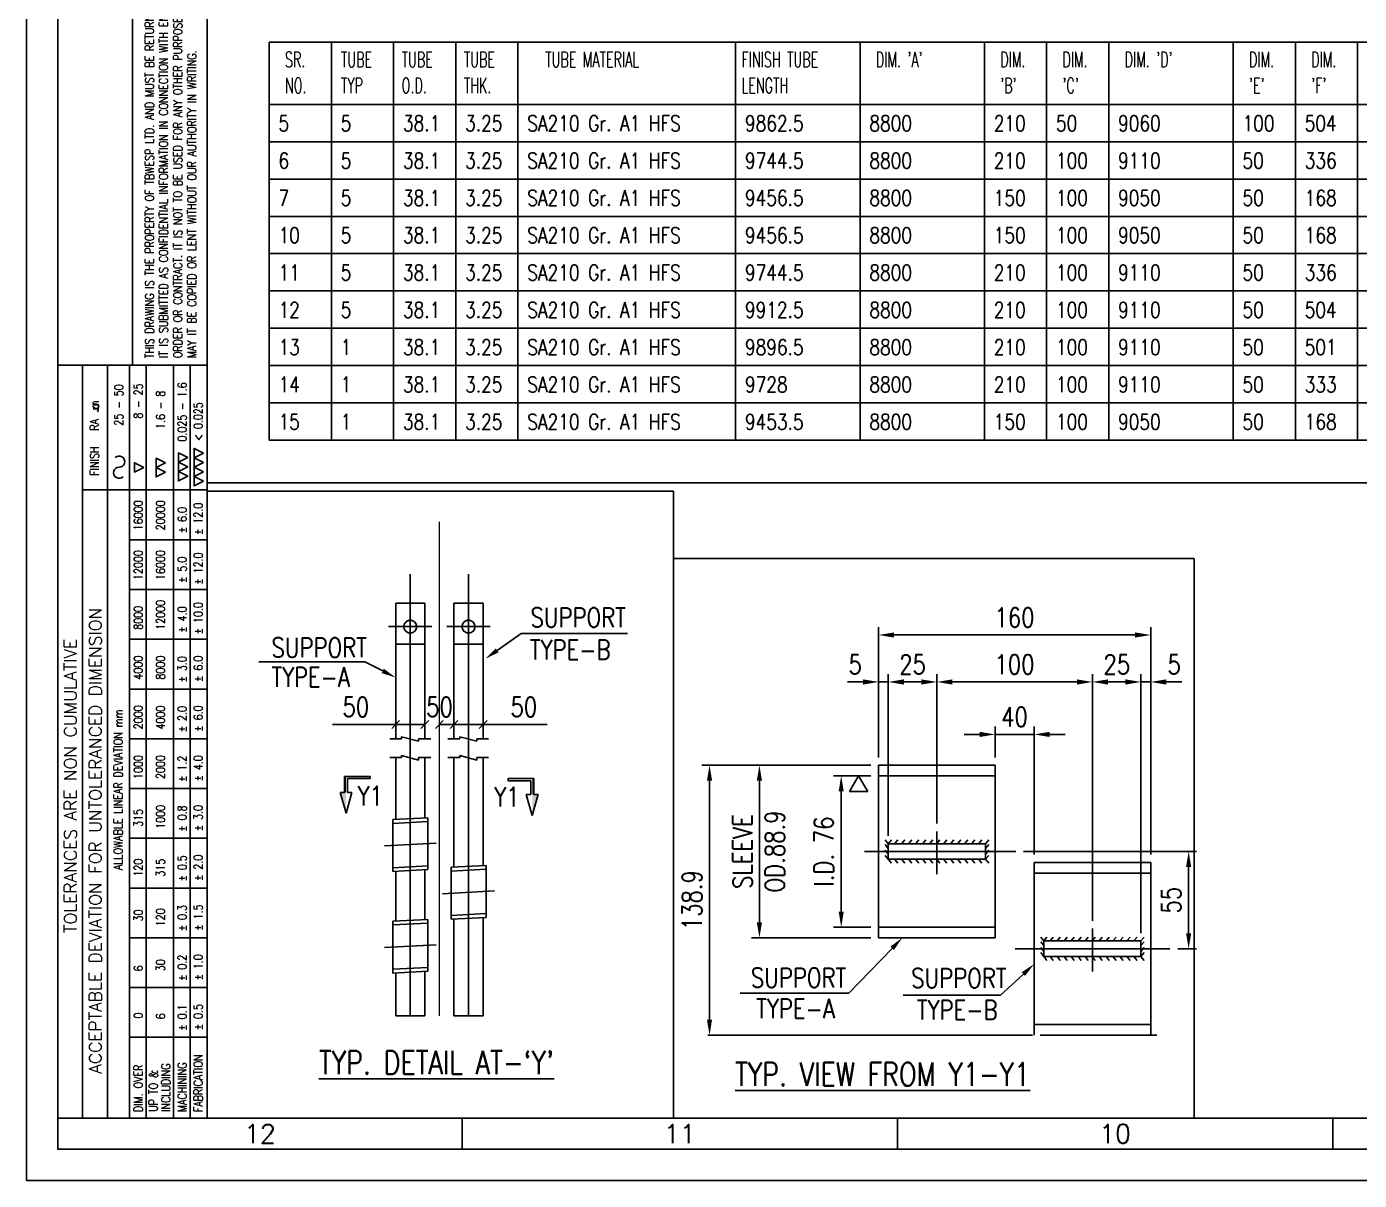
# Model space of a CAD drawing. Extents: x -4179 to 25200, y 0 to 17850.
# Drawn here: x 0 to 6429, y 0 to 5565 of the extents above; entities that cross this region are included whole.
import ezdxf
from ezdxf.enums import TextEntityAlignment as Align

# ---------------------------------------------------------------- set-up
doc = ezdxf.new("R2010")
doc.units = 0
doc.header["$LTSCALE"] = 450
doc.header["$MEASUREMENT"] = 0
for name, pattern in [('CENTER', [2, 1.25, -0.25, 0.25, -0.25]), ('DASHDOT', [1, 0.5, -0.25, 0, -0.25]), ('DASHED', [0.75, 0.5, -0.25]), ('HIDDEN', [0.375, 0.25, -0.125])]:
    doc.linetypes.add(name, pattern=pattern)
for name, color, linetype in [('1', 7, 'Continuous'), ('BORDER', 7, 'Continuous'), ('DIM', 1, 'Continuous')]:
    doc.layers.add(name, color=color, linetype=linetype)
doc.styles.add('COMP21', font='ROMANC', dxfattribs={"height": 2})
doc.styles.add('COMP3', font='romanc', dxfattribs={"width": 0.9, "height": 3})
doc.styles.add('SIMP15', font='ROMANS', dxfattribs={"width": 0.8, "height": 1.4})
doc.styles.add('SIMP2', font='romans.shx', dxfattribs={"height": 60})
doc.styles.add('SIMP21', font='romans.shx', dxfattribs={"width": 0.8, "height": 45})
doc.styles.add('SIMP25', font='romans.shx', dxfattribs={"width": 0.8, "height": 75})
doc.styles.add('SIMP25_1', font='romans.shx', dxfattribs={"width": 0.6})
doc.styles.add('SIMP3', font='ROMANS', dxfattribs={"height": 3})
doc.styles.add('SIMP4', font='romans.shx', dxfattribs={"height": 120})

# ---------------------------------------------------------------- blocks, each defined once
blk = doc.blocks.new('NNOTE1')
blk.add_lwpolyline([(82, 0), (82, 12), (0, 12)])
at = {"color": 7, "style": 'SIMP2', "width": 0.8}
blk.add_text('THIS DRAWING IS THE PROPERTY OF TBWESP LTD. AND MUST BE RETURNED ON REQUEST.', height=1.4, dxfattribs=at).set_placement((1.11, 8.54))
at = {"color": 1, "style": 'SIMP2', "width": 0.8}
for s, p in [('IT IS SUBMITTED AS CONFIDENTIAL INFORMATION IN CONNECTION WITH ENQUIRY , TENDER ,', (1.11, 6.28)), ('ORDER OR CONTRACT. IT IS NOT TO BE USED FOR ANY OTHER PURPOSE OR ORDER NOR', (1.11, 4.01)), ('MAY IT BE COPIED OR LENT WITHOUT OUR AUTHORITY IN WRITING.', (1.11, 1.74))]:
    blk.add_text(s, height=1.4, dxfattribs=at).set_placement(p)
blk = doc.blocks.new('TOLTBL')
at = {"color": 1}
for p, q in [((-121.09, 24), (0, 24)), ((-121.09, 24), (-121.09, 0)), ((0, 24), (0, 0)), ((-121.09, 20), (0, 20)), ((-20.09, 20), (-20.09, 0)), ((-121.09, 16), (0, 16)), ((-121.09, 12.46), (0, 12.46)), ((-108.09, 12.46), (-108.09, 0)), ((-100.09, 12.46), (-100.09, 0)), ((-92.09, 12.46), (-92.09, 0)), ((-84.09, 12.46), (-84.09, 0)), ((-76.09, 12.46), (-76.09, 0)), ((-68.09, 12.46), (-68.09, 0)), ((-60.09, 12.46), (-60.09, 0)), ((-52.09, 12.46), (-52.09, 0)), ((-44.09, 12.46), (-44.09, 0)), ((-36.09, 12.46), (-36.09, 0)), ((-28.09, 12.46), (-28.09, 0)), ((-121.09, 9.76), (0, 9.76)), ((-121.09, 5.41), (0, 5.41)), ((-121.09, 2.7), (0, 2.7))]:
    blk.add_line(p, q, dxfattribs=at)
for points in [[(-7.02, 17.91, -1), (-7.5, 17.63, 0)], [(-7.02, 18.32), (-7.02, 17.77, 1), (-6.29, 17.77)]]:
    blk.add_lwpolyline(points, format="xyb", dxfattribs=at)
for points in [[(-6.29, 17.77), (-6.29, 18.37)], [(-16.47, 10.18), (-17.22, 11.68), (-15.72, 11.68), (-16.47, 10.18)], [(-17.23, 6.68), (-17.98, 8.18), (-16.48, 8.18), (-17.23, 6.68)], [(-15.73, 6.68), (-16.48, 8.18), (-14.98, 8.18), (-15.73, 6.68)], [(-17.88, 3.1), (-18.63, 4.6), (-17.13, 4.6), (-17.88, 3.1)], [(-16.38, 3.1), (-17.13, 4.6), (-15.63, 4.6), (-16.38, 3.1)], [(-14.88, 3.1), (-15.63, 4.6), (-14.13, 4.6), (-14.88, 3.1)], [(-18.66, 0.58), (-19.41, 2.08), (-17.91, 2.08), (-18.66, 0.58)], [(-17.16, 0.58), (-17.91, 2.08), (-16.41, 2.08), (-17.16, 0.58)], [(-15.66, 0.58), (-16.41, 2.08), (-14.91, 2.08), (-15.66, 0.58)], [(-14.16, 0.58), (-14.91, 2.08), (-13.41, 2.08), (-14.16, 0.58)]]:
    blk.add_lwpolyline(points, dxfattribs=at)
for centre, start, end in [((-17.32, 14.13), 0, 225), ((-15.52, 14.13), 180, 45)]:
    blk.add_arc(centre, 0.9, start, end, dxfattribs=at)
at = {"color": 1, "style": 'SIMP2'}
for s, p in [('TOLERANCES ARE NON CUMULATIVE', (-91.31, 20.96)), ('ACCEPTABLE DEVIATION FOR UNTOLERANCED DIMENSION', (-113.93, 16.96))]:
    blk.add_text(s, height=2, dxfattribs=at).set_placement(p)
at = {"color": 1, "style": 'SIMP15', "width": 0.8}
for s, p in [('FINISH', (-17.77, 17.39)), ('RA  m', (-10.54, 17.39)), ('ALLOWABLE LINEAR DEVIATION mm', (-81.19, 13.58)), ('25 - 50', (-9.73, 13.49)), ('DIM. OVER', (-120.1, 10.35)), ('0', (-105.07, 10.35)), ('6', (-97.49, 10.35)), ('30', (-89.46, 10.35)), ('120', (-82.25, 10.35)), ('315', (-74.25, 10.35)), ('1000', (-66.57, 10.35)), ('2000', (-58.57, 10.35)), ('4000', (-50.57, 10.35)), ('8000', (-42.57, 10.35)), ('12000', (-34.57, 10.35)), ('16000', (-26.57, 10.35)), ('8 - 25', (-8.63, 10.35)), ('UP TO &', (-120.07, 7.93)), ('INCLUDING', (-120.07, 5.92)), ('6', (-105.2, 6.77)), ('30', (-97.46, 6.77)), ('120', (-90.25, 6.77)), ('315', (-82.25, 6.77)), ('1000', (-74.57, 6.77)), ('2000', (-66.57, 6.77)), ('4000', (-58.6, 6.77)), ('8000', (-50.57, 6.77)), ('12000', (-42.57, 6.77)), ('16000', (-34.57, 6.77)), ('20000', (-26.57, 6.77)), ('1.6 - 8', (-10.28, 6.77)), ('MACHINING', (-120.1, 3.28)), ('%%P 0.1', (-107.04, 3.28)), ('%%P 0.2', (-99.04, 3.28)), ('%%P 0.3', (-91.04, 3.28)), ('%%P 0.5', (-83.04, 3.28)), ('%%P 0.8', (-75.04, 3.28)), ('%%P 1.2', (-67.04, 3.28)), ('%%P 2.0', (-59.04, 3.28)), ('%%P 3.0', (-51.04, 3.28)), ('%%P 4.0', (-43.04, 3.28)), ('%%P 5.0', (-35.04, 3.28)), ('%%P 6.0', (-27.04, 3.28)), ('0.025 - 1.6', (-12.3, 3.28)), ('FABRICATION', (-120.1, 0.71)), ('%%P 0.5', (-106.96, 0.71)), ('%%P 1.0', (-98.96, 0.71)), ('%%P 1.5', (-90.96, 0.71)), ('%%P 2.0', (-82.96, 0.71)), ('%%P 3.0', (-74.96, 0.71)), ('%%P 4.0', (-66.96, 0.71)), ('%%P 6.0', (-58.96, 0.71)), ('%%P 6.0', (-50.96, 0.71)), ('%%P 10.0', (-43.31, 0.71)), ('%%P 12.0', (-35.33, 0.71)), ('%%P 12.0', (-27.33, 0.71)), ('< 0.025', (-12.22, 0.71))]:
    blk.add_text(s, height=1.4, dxfattribs=at).set_placement(p)
blk = doc.blocks.new('TBWES-E1')
at = {"layer": 'BORDER'}
for p, q in [((70, 5), (70, 10)), ((140, 5), (140, 10)), ((210, 5), (210, 10))]:
    blk.add_line(p, q, dxfattribs=at)
at = {"layer": 'BORDER', "color": 3}
blk.add_lwpolyline([(0, 595), (840, 595), (840, 0), (0, 0), (0, 595)], dxfattribs=at)
for points in [[(5, 590), (835, 590), (835, 5), (5, 5)], [(29, 585), (830, 585), (830, 10), (29, 10)]]:
    blk.add_lwpolyline(points, close=True, dxfattribs=at)
at = {"rotation": 90}
blk.add_blockref('TOLTBL', (29, 131.09), dxfattribs=at)
at = {"layer": 'BORDER', "rotation": 90}
blk.add_blockref('NNOTE1', (29, 131.09), dxfattribs=at)
for tag, p, height, style in [('TBWAUTDN', (5, 131.09), 2, 'SIMP2'), ('TBWAUTUP', (17, 131.09), 2, 'SIMP2'), ('TBWSCALE', (763.94, 51.86), 2, 'SIMP21'), ('DRNINI', (778.63, 44.82), 2, 'SIMP21'), ('TBWDRNDT', (810.97, 44.91), 2, 'SIMP21'), ('TBWLL1', (793, 42.67), 2, 'SIMP21'), ('TBWRL1', (809, 42.67), 2, 'SIMP21'), ('TBWTTLST', (655.99, 40.05), 2, 'SIMP2'), ('TBWTTLWT', (757.01, 39.8), 2, 'SIMP2'), ('CHKINI', (778.63, 38.48), 2, 'SIMP21'), ('TBWCHKDT', (811.39, 38.46), 2, 'SIMP21'), ('TBWLL2', (793, 36.33), 2, 'SIMP21'), ('TBWRL2', (809, 36.33), 2, 'SIMP21'), ('APPINI', (778.63, 32.15), 2, 'SIMP21'), ('TBWAPRDT', (811.39, 32.06), 2, 'SIMP21'), ('TBWLL3', (793, 30), 2, 'SIMP21'), ('TBWRL3', (809, 30), 2, 'SIMP21'), ('TBWALINEST', (513.06, 23.13), 2, 'SIMP2'), ('ATBWREVST', (524.2, 23.11), 2, 'SIMP21'), ('ATBWREVEND', (606.79, 23.11), 2, 'SIMP21'), ('ATBWREVMS1', (608.36, 23.57), 2, 'SIMP21'), ('ATBWREVMS2', (622.73, 23.57), 2, 'SIMP21'), ('ATBWREVCS1', (623.38, 23.57), 2, 'SIMP21'), ('ATBWREVCS2', (637.76, 23.57), 2, 'SIMP21'), ('ATBWREVAS1', (638.31, 23.57), 2, 'SIMP21'), ('ATBWREVAS2', (652.68, 23.57), 2, 'SIMP21'), ('TBWALINEEND', (652.95, 23.19), 2, 'SIMP2'), ('ATBWREV', (516.42, 20.56), 2, 'SIMP21'), ('ATBWREVMDT', (608.36, 20.56), 2, 'SIMP21'), ('ATBWREVCDT', (623.38, 20.56), 2, 'SIMP21'), ('ATBWREVADT', (638.39, 20.56), 2, 'SIMP21'), ('TBWREV', (818.59, 14.54), 3, 'SIMP3')]:
    blk.add_attdef(tag, p, '', height=height, dxfattribs=dict(style=style))
at = {"color": 3, "style": 'COMP3', "width": 0.9}
blk.add_attdef('TBWTYPE', (762.02, 64.15), '', height=3, dxfattribs=at)
at = {"color": 7, "style": 'SIMP4', "width": 0.8}
for tag, p in [('TBWBLRNO', (788.06, 64.25)), ('TBWREFNO', (779.02, 50.52)), ('TBWDRGNO', (762.64, 17.02))]:
    blk.add_attdef(tag, p, '', height=4, dxfattribs=at)
at = {"style": 'COMP21'}
blk.add_attdef('MFG_LOC', text='', height=2, dxfattribs=at).set_placement((696.15, 45.9), align=Align.MIDDLE_CENTER)
at = {"width": 0.8}
for tag, p, height, style in [('SHEET_NO', (764.98, 11.73), 2.5, 'SIMP25'), ('AUTOGEN_INFO', (654.93, 6.33), 2.5, 'SIMP25'), ('TBWKONP', (761.04, 1.29), 2.1, 'SIMP21')]:
    blk.add_attdef(tag, p, '', height=height, dxfattribs=dict(at, style=style))
at = {"layer": 'BORDER', "style": 'SIMP3'}
for s, p in [('12', (37.5, 7.5)), ('11', (105, 7.5)), ('10', (175, 7.5))]:
    blk.add_text(s, height=3, dxfattribs=at).set_placement(p, align=Align.MIDDLE)
blk = doc.blocks.new('DFINNED_TUBE_TBL_HDR')
for p, q in [((0, 10), (276, 10)), ((0, 0), (0, 10)), ((10, 0), (10, 10)), ((20, 0), (20, 10)), ((30, 0), (30, 10)), ((40, 0), (40, 10)), ((75, 0), (75, 10)), ((95, 0), (95, 10)), ((115, 0), (115, 10)), ((125, 0), (125, 10)), ((135, 0), (135, 10)), ((155, 0), (155, 10)), ((165, 0), (165, 10)), ((175, 0), (175, 10)), ((0, 0), (276, 0))]:
    blk.add_line(p, q)
at = {"color": 3, "char_height": 2.5, "attachment_point": 1, "style": 'SIMP25_1'}
for s, width, insert in [('SR.\\PNO.', 10, (2.53, 8.46)), ('TUBE TYP', 7.0217, (11.53, 8.46)), ('TUBE\\PO.D.', 10, (21.29, 8.46)), ('TUBE\\PTHK.', 10, (31.29, 8.46)), ('TUBE MATERIAL', 23.9132, (44.37, 8.46)), ('FINISH TUBE LENGTH', 18.836, (75.93, 8.46)), ("DIM. 'A'", 11.7121, (97.53, 8.46)), ("DIM.\\P'B'", 7.4682, (117.53, 8.46)), ("DIM.\\P'C'", 7.4682, (127.53, 8.46)), ("DIM. 'D'", 13.301, (137.53, 8.46)), ("DIM.\\P'E'", 7.4682, (157.53, 8.46)), ("DIM.\\P'F'", 7.4682, (167.53, 8.46))]:
    blk.add_mtext_dynamic_manual_height_columns(s, width=width, gutter_width=12.5, heights=[0], dxfattribs=dict(at, insert=insert))
blk = doc.blocks.new('DFINNED_TUBE_TBL')
for p, q in [((0, -6), (0, 0)), ((10, -6), (10, 0)), ((20, -6), (20, 0)), ((30, -6), (30, 0)), ((40, -6), (40, 0)), ((75, -6), (75, 0)), ((95, -6), (95, 0)), ((115, -6), (115, 0)), ((125, -6), (125, 0)), ((135, -6), (135, 0)), ((155, -6), (155, 0)), ((165, -6), (165, 0)), ((175, -6), (175, 0)), ((0, -6), (276, -6))]:
    blk.add_line(p, q)
at = {"style": 'SIMP25_1', "width": 0.8}
for tag, p in [('SR_NO', (1.5, -4.29)), ('TUBE_TYP', (11.5, -4.29)), ('TUBE_OD', (21.5, -4.29)), ('TUBE_THK', (31.5, -4.29)), ('TUBE_MTRL', (41.5, -4.29)), ('FINISH_TUBE_LG', (76.5, -4.29)), ('DIM_A', (96.5, -4.29)), ('DIM_B', (116.5, -4.29)), ('DIM_C', (126.5, -4.29)), ('DIM_D', (136.5, -4.29)), ('DIM_E', (156.5, -4.29)), ('DIM_F', (166.5, -4.29)), ('DIM_G', (176.5, -4.29)), ('DIM_H', (186.5, -4.29)), ('DIM_J', (196.5, -4.29)), ('DIM_K', (206.5, -4.29)), ('TUBE_QTY', (216.5, -4.29)), ('SPR_TUBE_QTY', (231.5, -4.29)), ('E_ITEMNO', (247.5, -4.29))]:
    blk.add_attdef(tag, p, '', height=2.5, dxfattribs=at)
blk = doc.blocks.new('_Oblique')
at = {"color": 0, "linetype": 'ByBlock', "lineweight": -2}
blk.add_line((-0.25, -0.25), (0.25, 0.25), dxfattribs=at)
blk = doc.blocks.new('Detail-Y')
blk.add_line((0, 100), (0, 100))
at = {"color": 1}
for p, q in [((60, 100), (60, 100)), ((0, 80.67), (60, 80.67)), ((0, 0), (0, 80.67)), ((60, 0), (60, 80.67)), ((24.27, 51.62), (24.27, 49.64)), ((28.02, 51.62), (28.02, 49.64)), ((29.89, 51.64), (29.89, 51.64)), ((24.27, 50.64), (16.14, 50.64)), ((28.02, 50.64), (24.27, 50.64)), ((29.89, 50.64), (31.77, 50.64)), ((31.77, 50.79), (31.77, 49.64)), ((31.77, 50.79), (31.77, 49.64)), ((31.77, 50.64), (35.52, 50.64)), ((35.52, 51.41), (35.52, 49.64)), ((35.52, 50.64), (43.76, 50.64)), ((0, 0), (60, 0))]:
    blk.add_line(p, q, dxfattribs=at)
at = {"color": 1, "linetype": 'CENTER'}
for p, q in [((26.14, 69.98), (26.14, 13.16)), ((33.64, 69.98), (33.64, 13.16)), ((23.35, 63.23), (28.93, 63.23)), ((30.85, 63.23), (36.43, 63.23))]:
    blk.add_line(p, q, dxfattribs=at)
at = {"color": 2, "linetype": 'Continuous'}
for p, q in [((28.02, 66.23), (24.27, 66.23)), ((24.27, 66.23), (24.27, 48.78)), ((28.02, 48.78), (28.02, 66.23)), ((23.5, 48.78), (25, 48.78)), ((25, 49.06), (27.19, 48.48)), ((25, 48.78), (25, 49.06)), ((27.19, 48.48), (27.19, 48.78)), ((27.19, 48.78), (28.81, 48.78)), ((23.5, 46.37), (25, 46.37)), ((24.27, 46.37), (24.27, 38.43)), ((25, 46.64), (27.19, 46.06)), ((25, 46.37), (25, 46.64)), ((27.19, 46.06), (27.19, 46.37)), ((27.19, 46.37), (28.81, 46.37)), ((28.02, 38.62), (28.02, 46.37)), ((23.89, 38.41), (28.39, 38.64)), ((23.89, 38.41), (23.89, 31.73)), ((28.39, 38.64), (28.39, 31.97)), ((23.89, 31.73), (28.39, 31.97)), ((24.27, 31.75), (24.27, 25.36)), ((28.02, 25.55), (28.02, 31.95)), ((23.89, 25.34), (28.39, 25.57)), ((23.89, 25.34), (23.89, 18.66)), ((28.39, 25.57), (28.39, 18.9)), ((23.89, 18.66), (28.39, 18.9)), ((28.02, 13.16), (28.02, 18.88)), ((24.27, 18.68), (24.27, 13.16)), ((24.27, 13.16), (28.02, 13.16))]:
    blk.add_line(p, q, dxfattribs=at)
at = {"color": 4}
blk.add_line((35.52, 66.23), (31.77, 66.23), dxfattribs=at)
at = {"color": 4, "linetype": 'Continuous'}
for p, q in [((31.77, 66.23), (31.77, 48.78)), ((35.52, 48.78), (35.52, 66.23)), ((30.97, 48.78), (32.5, 48.78)), ((32.5, 49.06), (34.69, 48.48)), ((32.5, 48.78), (32.5, 49.06)), ((34.69, 48.48), (34.69, 48.78)), ((34.69, 48.78), (36.21, 48.78)), ((30.97, 46.37), (32.5, 46.37)), ((31.77, 46.37), (31.77, 32.29)), ((32.5, 46.64), (34.69, 46.06)), ((32.5, 46.37), (32.5, 46.64)), ((34.69, 46.06), (34.69, 46.37)), ((34.69, 46.37), (36.21, 46.37)), ((35.52, 32.48), (35.52, 46.37)), ((31.39, 32.27), (35.89, 32.5)), ((31.39, 32.27), (31.39, 25.59)), ((35.89, 32.5), (35.89, 25.82)), ((31.39, 25.59), (35.89, 25.82)), ((35.52, 13.16), (35.52, 25.81)), ((31.77, 25.61), (31.77, 13.16)), ((31.77, 13.16), (35.52, 13.16))]:
    blk.add_line(p, q, dxfattribs=at)
at = {"color": 1, "ltscale": 0.5}
for p, q in [((37.32, 60.17), (40.4, 62.34)), ((40.4, 62.34), (54.1, 62.34)), ((20.3, 58.7), (6.67, 58.7)), ((22.6, 57.53), (20.3, 58.7))]:
    blk.add_line(p, q, dxfattribs=at)
at = {"color": 3, "linetype": 'DASHDOT', "ltscale": 0.5}
for p, q in [((24.27, 60.98), (28.02, 60.98)), ((31.77, 60.98), (35.52, 60.98))]:
    blk.add_line(p, q, dxfattribs=at)
at = {"color": 2, "linetype": 'HIDDEN'}
for p, q in [((23.89, 37.92), (28.39, 38.16)), ((23.89, 32.21), (28.39, 32.45)), ((31.39, 31.78), (35.89, 32.02)), ((31.39, 26.07), (35.89, 26.31)), ((23.89, 24.85), (28.39, 25.09)), ((23.89, 19.15), (28.39, 19.38))]:
    blk.add_line(p, q, dxfattribs=at)
at = {"color": 1, "linetype": 'CENTER', "ltscale": 0.3}
for p, q in [((22.81, 35.01), (29.47, 35.36)), ((30.31, 28.87), (36.97, 29.22)), ((22.81, 21.94), (29.47, 22.29))]:
    blk.add_line(p, q, dxfattribs=at)
at = {"color": 3, "linetype": 'DASHDOT', "ltscale": 0.5}
for centre in [(26.14, 63.23), (33.64, 63.23)]:
    blk.add_circle(centre, 0.825, dxfattribs=at)
at = {"color": 2, "linetype": 'Continuous'}
blk.add_circle((26.14, 63.23), 0.825, dxfattribs=at)
at = {"color": 4, "linetype": 'Continuous'}
blk.add_circle((33.64, 63.23), 0.825, dxfattribs=at)
at = {"color": 1, "ltscale": 0.5, "extrusion": (0, 0, -1)}
for points in [[(-37.14, 60.42), (-35.79, 59.09), (-37.5, 59.91)], [(-22.45, 57.25), (-24.27, 56.68), (-22.74, 57.81)]]:
    blk.add_solid(points, dxfattribs=at)
at = {"layer": 'DIM', "color": 1, "linetype": 'CENTER', "lineweight": 0}
blk.add_line((29.89, 13.16), (29.89, 76.71), dxfattribs=at)
at = {"layer": 'DIM'}
for p, q in [((17.69, 41.91), (17.69, 43.94)), ((17.69, 43.94), (20.98, 43.94)), ((17.69, 43.94), (18.07, 43.94)), ((18.07, 41.91), (18.07, 43.68)), ((18.07, 43.68), (20.98, 43.68)), ((20.98, 43.68), (20.98, 43.94)), ((38.73, 43.41), (38.73, 43.67)), ((42.03, 43.67), (38.73, 43.67)), ((41.65, 43.41), (38.73, 43.41)), ((42.03, 43.67), (41.65, 43.67)), ((41.65, 41.64), (41.65, 43.41)), ((42.03, 41.64), (42.03, 43.67)), ((17.69, 41.91), (17.11, 41.91)), ((17.11, 41.91), (17.88, 39.22)), ((18.65, 41.91), (17.88, 39.22)), ((18.07, 41.91), (18.65, 41.91)), ((41.65, 41.64), (41.07, 41.64)), ((41.07, 41.64), (41.84, 38.94)), ((42.61, 41.64), (41.84, 38.94)), ((42.03, 41.64), (42.61, 41.64))]:
    blk.add_line(p, q, dxfattribs=at)
for points in [[(17.88, 43.94), (17.88, 41.91), (17.69, 43.94), (17.69, 41.91)], [(41.84, 43.67), (41.84, 41.64), (42.03, 43.67), (42.03, 41.64)], [(17.11, 41.91), (17.88, 41.91), (17.88, 39.22)], [(42.61, 41.64), (41.84, 41.64), (41.84, 38.94)]]:
    blk.add_solid(points, dxfattribs=at)
at = {"color": 1, "xscale": 2, "yscale": 2, "zscale": 2, "rotation": 180}
for p in [(24.27, 50.64), (31.77, 50.64), (31.77, 50.64)]:
    blk.add_blockref('_Oblique', p, dxfattribs=at)
at = {"color": 1, "xscale": 2, "yscale": 2, "zscale": 2}
for p in [(28.02, 50.64), (29.89, 50.64), (35.52, 50.64)]:
    blk.add_blockref('_Oblique', p, dxfattribs=at)
at = {"color": 7, "style": 'SIMP25', "width": 0.8}
for s, p in [('SUPPORT', (53.86, 63.15)), ('SUPPORT', (20.55, 59.28)), ('TYPE-B', (51.9, 59.01)), ('TYPE-A', (18.39, 55.49))]:
    blk.add_text(s, height=2.5, dxfattribs=at).set_placement(p, align=Align.RIGHT)
for p in [(21, 40.21), (38.58, 40.07)]:
    blk.add_text('Y1', height=2.5, dxfattribs=at).set_placement(p, align=Align.CENTER)
at = {"color": 7, "char_height": 2.5, "attachment_point": 5, "style": 'SIMP25'}
for insert in [(19.16, 52.89), (29.89, 52.89), (40.74, 52.89)]:
    blk.add_mtext('50', dxfattribs=dict(at, insert=insert))
at = {"layer": '1', "color": 7, "style": 'SIMP25', "width": 0.8}
blk.add_text("%%UTYP. DETAIL AT-`Y'", height=3, dxfattribs=at).set_placement((14.4, 5.65))
blk = doc.blocks.new('Y1-Y1_View')
at = {"color": 1}
for p, q in [((0, 72), (67, 72)), ((0, 0), (0, 72)), ((67, 72), (67, 0)), ((67, 72), (67, 72)), ((26.39, 46.41), (26.39, 63.15)), ((28.39, 62.15), (59.39, 62.15)), ((61.39, 33.9), (61.39, 63.15)), ((26.39, 46.41), (26.39, 57.11)), ((27.64, 36.3), (27.64, 57.11)), ((27.64, 36.3), (27.64, 57.11)), ((33.89, 37.89), (33.89, 57.11)), ((33.89, 37.89), (33.89, 57.11)), ((53.89, 25.39), (53.89, 57.11)), ((53.89, 25.39), (53.89, 57.11)), ((60.14, 23.79), (60.14, 57.11)), ((60.14, 23.79), (60.14, 57.11)), ((61.39, 33.9), (61.39, 57.11)), ((24.39, 56.11), (22.39, 56.11)), ((27.64, 56.11), (26.39, 56.11)), ((31.89, 56.11), (29.64, 56.11)), ((29.64, 56.11), (31.64, 56.11)), ((51.89, 56.11), (35.89, 56.11)), ((55.89, 56.11), (58.14, 56.11)), ((58.14, 56.11), (56.14, 56.11)), ((60.14, 56.11), (61.39, 56.11)), ((63.39, 56.11), (65.39, 56.11)), ((41.39, 46.41), (41.39, 50.36)), ((46.39, 33.9), (46.39, 50.36)), ((39.39, 49.36), (37.39, 49.36)), ((46.39, 49.36), (41.39, 49.36)), ((48.39, 49.36), (50.39, 49.36)), ((25.39, 45.41), (3.64, 45.41)), ((25.39, 45.41), (10.06, 45.41)), ((4.64, 43.41), (4.64, 12.68)), ((11.06, 43.41), (11.06, 25.19)), ((25.39, 44.04), (20.58, 44.04)), ((21.58, 26.56), (21.58, 42.04)), ((45.03, 34.3), (67.27, 34.3)), ((66.27, 32.3), (66.27, 23.79)), ((25.39, 24.56), (20.58, 24.56)), ((25.39, 23.19), (10.06, 23.19)), ((64.87, 21.79), (67.27, 21.79)), ((45.01, 18.54), (42.07, 15.82)), ((42.07, 15.82), (29.55, 15.82)), ((46.19, 10.68), (4.44, 10.68)), ((0, 0), (67, 0))]:
    blk.add_line(p, q, dxfattribs=at)
for p, q in [((0, 72), (0, 72)), ((23.82, 44.04), (22.65, 42.01)), ((25, 42.01), (23.82, 44.04)), ((22.65, 42.01), (25, 42.01))]:
    blk.add_line(p, q)
at = {"color": 3}
for p, q in [((26.39, 45.41), (26.39, 23.19)), ((41.39, 45.41), (26.39, 45.41)), ((41.39, 45.41), (41.39, 23.19)), ((46.39, 32.9), (46.39, 10.68)), ((61.39, 32.9), (46.39, 32.9)), ((61.39, 32.9), (61.39, 10.68)), ((41.39, 23.19), (26.39, 23.19)), ((62.19, 10.68), (47.19, 10.68))]:
    blk.add_line(p, q, dxfattribs=at)
at = {"color": 2, "linetype": 'DASHED'}
for p, q in [((41.39, 44.04), (26.39, 44.04)), ((61.39, 31.53), (46.39, 31.53)), ((41.39, 24.56), (26.39, 24.56)), ((61.39, 12.05), (46.39, 12.05))]:
    blk.add_line(p, q, dxfattribs=at)
at = {"color": 7, "linetype": 'CENTER'}
blk.add_line((33.89, 31.38), (33.89, 36.89), dxfattribs=at)
at = {"color": 1, "linetype": 'CENTER'}
for p, q in [((44.03, 34.3), (24.57, 34.3)), ((53.89, 18.87), (53.89, 24.39)), ((63.87, 21.79), (43.95, 21.79))]:
    blk.add_line(p, q, dxfattribs=at)
at = {"color": 7, "ltscale": 0.5}
for p, q in [((27.64, 35.3), (27.24, 35.8)), ((27.64, 34.7), (27.24, 35.2)), ((27.64, 33.95), (27.24, 34.45)), ((27.64, 35.3), (28.05, 35.8)), ((27.64, 35.3), (27.64, 33.3)), ((40.14, 35.3), (27.64, 35.3)), ((28.44, 35.3), (28.85, 35.8)), ((29.34, 35.3), (29.75, 35.8)), ((30.24, 35.3), (30.65, 35.8)), ((31.14, 35.3), (31.55, 35.8)), ((32.04, 35.3), (32.45, 35.8)), ((32.94, 35.3), (33.35, 35.8)), ((33.84, 35.3), (34.25, 35.8)), ((34.74, 35.3), (35.15, 35.8)), ((35.64, 35.3), (36.05, 35.8)), ((36.54, 35.3), (36.95, 35.8)), ((37.44, 35.3), (37.85, 35.8)), ((38.34, 35.3), (38.75, 35.8)), ((39.24, 35.3), (39.65, 35.8)), ((40.14, 35.3), (40.55, 35.8)), ((40.14, 35.3), (40.14, 33.3)), ((40.14, 34.7), (40.55, 35.2)), ((40.14, 33.95), (40.55, 34.45)), ((27.64, 33.3), (27.24, 33.8)), ((27.64, 33.3), (28.05, 32.8)), ((40.14, 33.3), (27.64, 33.3)), ((40.14, 33.3), (27.64, 33.3)), ((28.44, 33.3), (28.85, 32.8)), ((29.34, 33.3), (29.75, 32.8)), ((30.24, 33.3), (30.65, 32.8)), ((31.14, 33.3), (31.55, 32.8)), ((32.04, 33.3), (32.45, 32.8)), ((32.94, 33.3), (33.35, 32.8)), ((33.84, 33.3), (34.25, 32.8)), ((34.74, 33.3), (35.15, 32.8)), ((35.64, 33.3), (36.05, 32.8)), ((36.54, 33.3), (36.95, 32.8)), ((37.44, 33.3), (37.85, 32.8)), ((38.34, 33.3), (38.75, 32.8)), ((39.24, 33.3), (39.65, 32.8)), ((40.14, 33.3), (40.55, 33.8)), ((40.14, 33.3), (40.55, 32.8)), ((47.64, 22.79), (47.24, 23.29)), ((47.64, 22.19), (47.24, 22.69)), ((47.64, 22.79), (48.05, 23.29)), ((47.64, 22.79), (47.64, 20.79)), ((60.14, 22.79), (47.64, 22.79)), ((48.44, 22.79), (48.85, 23.29)), ((49.34, 22.79), (49.75, 23.29)), ((50.24, 22.79), (50.65, 23.29)), ((51.14, 22.79), (51.55, 23.29)), ((52.04, 22.79), (52.45, 23.29)), ((52.94, 22.79), (53.35, 23.29)), ((53.84, 22.79), (54.25, 23.29)), ((54.74, 22.79), (55.15, 23.29)), ((55.64, 22.79), (56.05, 23.29)), ((56.54, 22.79), (56.95, 23.29)), ((57.44, 22.79), (57.85, 23.29)), ((58.34, 22.79), (58.75, 23.29)), ((59.24, 22.79), (59.65, 23.29)), ((60.14, 22.79), (60.55, 23.29)), ((60.14, 22.79), (60.14, 20.79)), ((60.14, 22.19), (60.55, 22.69)), ((47.64, 21.44), (47.24, 21.94)), ((47.64, 20.79), (47.24, 21.29)), ((47.64, 20.79), (48.05, 20.29)), ((60.14, 20.79), (47.64, 20.79)), ((60.14, 20.79), (47.64, 20.79)), ((48.44, 20.79), (48.85, 20.29)), ((49.34, 20.79), (49.75, 20.29)), ((50.24, 20.79), (50.65, 20.29)), ((51.14, 20.79), (51.55, 20.29)), ((52.04, 20.79), (52.45, 20.29)), ((52.94, 20.79), (53.35, 20.29)), ((53.84, 20.79), (54.25, 20.29)), ((54.74, 20.79), (55.15, 20.29)), ((55.64, 20.79), (56.05, 20.29)), ((56.54, 20.79), (56.95, 20.29)), ((57.44, 20.79), (57.85, 20.29)), ((58.34, 20.79), (58.75, 20.29)), ((59.24, 20.79), (59.65, 20.29)), ((60.14, 21.44), (60.55, 21.94)), ((60.14, 20.79), (60.55, 21.29)), ((60.14, 20.79), (60.55, 20.29))]:
    blk.add_line(p, q, dxfattribs=at)
at = {"color": 1, "ltscale": 0.5}
for p, q in [((28.13, 21.84), (22.55, 16.07)), ((22.55, 16.07), (8.6, 16.07))]:
    blk.add_line(p, q, dxfattribs=at)
at = {"color": 1}
for points in [[(28.39, 62.48), (28.39, 61.82), (26.39, 62.15)], [(59.39, 61.82), (59.39, 62.48), (61.39, 62.15)], [(24.39, 55.77), (24.39, 56.44), (26.39, 56.11)], [(29.64, 56.44), (29.64, 55.77), (27.64, 56.11)], [(29.64, 56.44), (29.64, 55.77), (27.64, 56.11)], [(31.89, 55.77), (31.89, 56.44), (33.89, 56.11)], [(35.89, 56.44), (35.89, 55.77), (33.89, 56.11)], [(51.89, 55.77), (51.89, 56.44), (53.89, 56.11)], [(55.89, 56.44), (55.89, 55.77), (53.89, 56.11)], [(58.14, 55.77), (58.14, 56.44), (60.14, 56.11)], [(58.14, 55.77), (58.14, 56.44), (60.14, 56.11)], [(63.39, 56.44), (63.39, 55.77), (61.39, 56.11)], [(39.39, 49.03), (39.39, 49.69), (41.39, 49.36)], [(48.39, 49.69), (48.39, 49.03), (46.39, 49.36)], [(4.97, 43.41), (4.31, 43.41), (4.64, 45.41)], [(11.39, 43.41), (10.72, 43.41), (11.06, 45.41)], [(21.91, 42.04), (21.25, 42.04), (21.58, 44.04)], [(66.6, 32.3), (65.94, 32.3), (66.27, 34.3)], [(21.25, 26.56), (21.91, 26.56), (21.58, 24.56)], [(10.72, 25.19), (11.39, 25.19), (11.06, 23.19)], [(65.94, 23.79), (66.6, 23.79), (66.27, 21.79)], [(44.8, 18.77), (46.39, 19.81), (45.23, 18.31)], [(4.31, 12.68), (4.97, 12.68), (4.64, 10.68)]]:
    blk.add_solid(points, dxfattribs=at)
at = {"color": 1, "ltscale": 0.5, "extrusion": (0, 0, -1)}
blk.add_solid([(-28.35, 21.62), (-29.43, 23.19), (-27.9, 22.06)], dxfattribs=at)
at = {"color": 7, "style": 'SIMP25', "width": 0.8}
for s, p in [('SUPPORT', (22.2, 16.81)), ('SUPPORT', (42.83, 16.76)), ('TYPE-A', (20.74, 12.84)), ('TYPE-B', (41.67, 12.67))]:
    blk.add_text(s, height=2.5, dxfattribs=at).set_placement(p, align=Align.RIGHT)
at = {"color": 7, "char_height": 2.5, "attachment_point": 5, "style": 'SIMP25'}
for s, insert in [('160', (43.89, 64.4)), ('5', (23.39, 58.36)), ('25', (30.77, 58.36)), ('100', (43.89, 58.36)), ('25', (57.02, 58.36)), ('5', (64.39, 58.36)), ('40', (43.89, 51.61))]:
    blk.add_mtext(s, dxfattribs=dict(at, insert=insert))
at = {"color": 7, "char_height": 2.5, "attachment_point": 5, "rotation": 90, "style": 'SIMP25'}
for s, insert in [('SLEEVE\\POD.88.9', (10.96, 34.3)), ('I.D. 76', (19.33, 34.3)), ('138.9', (2.39, 28.05)), ('55', (64.02, 28.05))]:
    blk.add_mtext(s, dxfattribs=dict(at, insert=insert))
at = {"layer": '1', "color": 7, "style": 'SIMP25', "width": 0.8}
blk.add_text('%%UTYP. VIEW FROM Y1-Y1', height=3, dxfattribs=at).set_placement((7.92, 4.15))

msp = doc.modelspace()

# ---------------------------------------------------------------- linework, layer by layer
msp.add_line((14280, 3364.6), (870, 3364.6))

# ---------------------------------------------------------------- block references
for name, p, xscale, yscale, zscale in [('TBWES-E1', (0, 0), 30, 30, 30), ('DFINNED_TUBE_TBL_HDR', (1170, 5190), 30, 30, 30), ('Detail-Y', (870, 300), 37.5, 37.5, 1.25), ('Y1-Y1_View', (3120, 300), 37.5, 37.5, 1.25)]:
    msp.add_blockref(name, p, dxfattribs=dict(xscale=xscale, yscale=yscale, zscale=zscale))
ref = msp.add_blockref('DFINNED_TUBE_TBL', (1170, 5190), dxfattribs=dict(xscale=30, yscale=30, zscale=30))
ref.add_attrib('SR_NO', '5', (1215, 5061.2), dxfattribs={"height": 75, "style": 'SIMP25_1', "width": 0.8})
ref.add_attrib('TUBE_TYP', '5', (1515, 5061.2), dxfattribs={"height": 75, "style": 'SIMP25_1', "width": 0.8})
ref.add_attrib('TUBE_OD', '38.1', (1815, 5061.2), dxfattribs={"height": 75, "style": 'SIMP25_1', "width": 0.8})
ref.add_attrib('TUBE_THK', '3.25', (2115, 5061.2), dxfattribs={"height": 75, "style": 'SIMP25_1', "width": 0.8})
ref.add_attrib('TUBE_MTRL', 'SA210 Gr. A1 HFS', (2415, 5061.2), dxfattribs={"height": 75, "style": 'SIMP25_1', "width": 0.8})
ref.add_attrib('FINISH_TUBE_LG', '9862.5', (3465, 5061.2), dxfattribs={"height": 75, "style": 'SIMP25_1', "width": 0.8})
ref.add_attrib('DIM_A', '8800', (4065, 5061.2), dxfattribs={"height": 75, "style": 'SIMP25_1', "width": 0.8})
ref.add_attrib('DIM_B', '210', (4665, 5061.2), dxfattribs={"height": 75, "style": 'SIMP25_1', "width": 0.8})
ref.add_attrib('DIM_C', '50', (4965, 5061.2), dxfattribs={"height": 75, "style": 'SIMP25_1', "width": 0.8})
ref.add_attrib('DIM_D', '9060', (5265, 5061.2), dxfattribs={"height": 75, "style": 'SIMP25_1', "width": 0.8})
ref.add_attrib('DIM_E', '100', (5865, 5061.2), dxfattribs={"height": 75, "style": 'SIMP25_1', "width": 0.8})
ref.add_attrib('DIM_F', '504', (6165, 5061.2), dxfattribs={"height": 75, "style": 'SIMP25_1', "width": 0.8})
ref = msp.add_blockref('DFINNED_TUBE_TBL', (1170, 5010), dxfattribs=dict(xscale=30, yscale=30, zscale=30))
ref.add_attrib('SR_NO', '6', (1215, 4881.2), dxfattribs={"height": 75, "style": 'SIMP25_1', "width": 0.8})
ref.add_attrib('TUBE_TYP', '5', (1515, 4881.2), dxfattribs={"height": 75, "style": 'SIMP25_1', "width": 0.8})
ref.add_attrib('TUBE_OD', '38.1', (1815, 4881.2), dxfattribs={"height": 75, "style": 'SIMP25_1', "width": 0.8})
ref.add_attrib('TUBE_THK', '3.25', (2115, 4881.2), dxfattribs={"height": 75, "style": 'SIMP25_1', "width": 0.8})
ref.add_attrib('TUBE_MTRL', 'SA210 Gr. A1 HFS', (2415, 4881.2), dxfattribs={"height": 75, "style": 'SIMP25_1', "width": 0.8})
ref.add_attrib('FINISH_TUBE_LG', '9744.5', (3465, 4881.2), dxfattribs={"height": 75, "style": 'SIMP25_1', "width": 0.8})
ref.add_attrib('DIM_A', '8800', (4065, 4881.2), dxfattribs={"height": 75, "style": 'SIMP25_1', "width": 0.8})
ref.add_attrib('DIM_B', '210', (4665, 4881.2), dxfattribs={"height": 75, "style": 'SIMP25_1', "width": 0.8})
ref.add_attrib('DIM_C', '100', (4965, 4881.2), dxfattribs={"height": 75, "style": 'SIMP25_1', "width": 0.8})
ref.add_attrib('DIM_D', '9110', (5265, 4881.2), dxfattribs={"height": 75, "style": 'SIMP25_1', "width": 0.8})
ref.add_attrib('DIM_E', '50', (5865, 4881.2), dxfattribs={"height": 75, "style": 'SIMP25_1', "width": 0.8})
ref.add_attrib('DIM_F', '336', (6165, 4881.2), dxfattribs={"height": 75, "style": 'SIMP25_1', "width": 0.8})
ref = msp.add_blockref('DFINNED_TUBE_TBL', (1170, 4830), dxfattribs=dict(xscale=30, yscale=30, zscale=30))
ref.add_attrib('SR_NO', '7', (1215, 4701.2), dxfattribs={"height": 75, "style": 'SIMP25_1', "width": 0.8})
ref.add_attrib('TUBE_TYP', '5', (1515, 4701.2), dxfattribs={"height": 75, "style": 'SIMP25_1', "width": 0.8})
ref.add_attrib('TUBE_OD', '38.1', (1815, 4701.2), dxfattribs={"height": 75, "style": 'SIMP25_1', "width": 0.8})
ref.add_attrib('TUBE_THK', '3.25', (2115, 4701.2), dxfattribs={"height": 75, "style": 'SIMP25_1', "width": 0.8})
ref.add_attrib('TUBE_MTRL', 'SA210 Gr. A1 HFS', (2415, 4701.2), dxfattribs={"height": 75, "style": 'SIMP25_1', "width": 0.8})
ref.add_attrib('FINISH_TUBE_LG', '9456.5', (3465, 4701.2), dxfattribs={"height": 75, "style": 'SIMP25_1', "width": 0.8})
ref.add_attrib('DIM_A', '8800', (4065, 4701.2), dxfattribs={"height": 75, "style": 'SIMP25_1', "width": 0.8})
ref.add_attrib('DIM_B', '150', (4665, 4701.2), dxfattribs={"height": 75, "style": 'SIMP25_1', "width": 0.8})
ref.add_attrib('DIM_C', '100', (4965, 4701.2), dxfattribs={"height": 75, "style": 'SIMP25_1', "width": 0.8})
ref.add_attrib('DIM_D', '9050', (5265, 4701.2), dxfattribs={"height": 75, "style": 'SIMP25_1', "width": 0.8})
ref.add_attrib('DIM_E', '50', (5865, 4701.2), dxfattribs={"height": 75, "style": 'SIMP25_1', "width": 0.8})
ref.add_attrib('DIM_F', '168', (6165, 4701.2), dxfattribs={"height": 75, "style": 'SIMP25_1', "width": 0.8})
ref = msp.add_blockref('DFINNED_TUBE_TBL', (1170, 4650), dxfattribs=dict(xscale=30, yscale=30, zscale=30))
ref.add_attrib('SR_NO', '10', (1215, 4521.2), dxfattribs={"height": 75, "style": 'SIMP25_1', "width": 0.8})
ref.add_attrib('TUBE_TYP', '5', (1515, 4521.2), dxfattribs={"height": 75, "style": 'SIMP25_1', "width": 0.8})
ref.add_attrib('TUBE_OD', '38.1', (1815, 4521.2), dxfattribs={"height": 75, "style": 'SIMP25_1', "width": 0.8})
ref.add_attrib('TUBE_THK', '3.25', (2115, 4521.2), dxfattribs={"height": 75, "style": 'SIMP25_1', "width": 0.8})
ref.add_attrib('TUBE_MTRL', 'SA210 Gr. A1 HFS', (2415, 4521.2), dxfattribs={"height": 75, "style": 'SIMP25_1', "width": 0.8})
ref.add_attrib('FINISH_TUBE_LG', '9456.5', (3465, 4521.2), dxfattribs={"height": 75, "style": 'SIMP25_1', "width": 0.8})
ref.add_attrib('DIM_A', '8800', (4065, 4521.2), dxfattribs={"height": 75, "style": 'SIMP25_1', "width": 0.8})
ref.add_attrib('DIM_B', '150', (4665, 4521.2), dxfattribs={"height": 75, "style": 'SIMP25_1', "width": 0.8})
ref.add_attrib('DIM_C', '100', (4965, 4521.2), dxfattribs={"height": 75, "style": 'SIMP25_1', "width": 0.8})
ref.add_attrib('DIM_D', '9050', (5265, 4521.2), dxfattribs={"height": 75, "style": 'SIMP25_1', "width": 0.8})
ref.add_attrib('DIM_E', '50', (5865, 4521.2), dxfattribs={"height": 75, "style": 'SIMP25_1', "width": 0.8})
ref.add_attrib('DIM_F', '168', (6165, 4521.2), dxfattribs={"height": 75, "style": 'SIMP25_1', "width": 0.8})
ref = msp.add_blockref('DFINNED_TUBE_TBL', (1170, 4470), dxfattribs=dict(xscale=30, yscale=30, zscale=30))
ref.add_attrib('SR_NO', '11', (1215, 4341.2), dxfattribs={"height": 75, "style": 'SIMP25_1', "width": 0.8})
ref.add_attrib('TUBE_TYP', '5', (1515, 4341.2), dxfattribs={"height": 75, "style": 'SIMP25_1', "width": 0.8})
ref.add_attrib('TUBE_OD', '38.1', (1815, 4341.2), dxfattribs={"height": 75, "style": 'SIMP25_1', "width": 0.8})
ref.add_attrib('TUBE_THK', '3.25', (2115, 4341.2), dxfattribs={"height": 75, "style": 'SIMP25_1', "width": 0.8})
ref.add_attrib('TUBE_MTRL', 'SA210 Gr. A1 HFS', (2415, 4341.2), dxfattribs={"height": 75, "style": 'SIMP25_1', "width": 0.8})
ref.add_attrib('FINISH_TUBE_LG', '9744.5', (3465, 4341.2), dxfattribs={"height": 75, "style": 'SIMP25_1', "width": 0.8})
ref.add_attrib('DIM_A', '8800', (4065, 4341.2), dxfattribs={"height": 75, "style": 'SIMP25_1', "width": 0.8})
ref.add_attrib('DIM_B', '210', (4665, 4341.2), dxfattribs={"height": 75, "style": 'SIMP25_1', "width": 0.8})
ref.add_attrib('DIM_C', '100', (4965, 4341.2), dxfattribs={"height": 75, "style": 'SIMP25_1', "width": 0.8})
ref.add_attrib('DIM_D', '9110', (5265, 4341.2), dxfattribs={"height": 75, "style": 'SIMP25_1', "width": 0.8})
ref.add_attrib('DIM_E', '50', (5865, 4341.2), dxfattribs={"height": 75, "style": 'SIMP25_1', "width": 0.8})
ref.add_attrib('DIM_F', '336', (6165, 4341.2), dxfattribs={"height": 75, "style": 'SIMP25_1', "width": 0.8})
ref = msp.add_blockref('DFINNED_TUBE_TBL', (1170, 4290), dxfattribs=dict(xscale=30, yscale=30, zscale=30))
ref.add_attrib('SR_NO', '12', (1215, 4161.2), dxfattribs={"height": 75, "style": 'SIMP25_1', "width": 0.8})
ref.add_attrib('TUBE_TYP', '5', (1515, 4161.2), dxfattribs={"height": 75, "style": 'SIMP25_1', "width": 0.8})
ref.add_attrib('TUBE_OD', '38.1', (1815, 4161.2), dxfattribs={"height": 75, "style": 'SIMP25_1', "width": 0.8})
ref.add_attrib('TUBE_THK', '3.25', (2115, 4161.2), dxfattribs={"height": 75, "style": 'SIMP25_1', "width": 0.8})
ref.add_attrib('TUBE_MTRL', 'SA210 Gr. A1 HFS', (2415, 4161.2), dxfattribs={"height": 75, "style": 'SIMP25_1', "width": 0.8})
ref.add_attrib('FINISH_TUBE_LG', '9912.5', (3465, 4161.2), dxfattribs={"height": 75, "style": 'SIMP25_1', "width": 0.8})
ref.add_attrib('DIM_A', '8800', (4065, 4161.2), dxfattribs={"height": 75, "style": 'SIMP25_1', "width": 0.8})
ref.add_attrib('DIM_B', '210', (4665, 4161.2), dxfattribs={"height": 75, "style": 'SIMP25_1', "width": 0.8})
ref.add_attrib('DIM_C', '100', (4965, 4161.2), dxfattribs={"height": 75, "style": 'SIMP25_1', "width": 0.8})
ref.add_attrib('DIM_D', '9110', (5265, 4161.2), dxfattribs={"height": 75, "style": 'SIMP25_1', "width": 0.8})
ref.add_attrib('DIM_E', '50', (5865, 4161.2), dxfattribs={"height": 75, "style": 'SIMP25_1', "width": 0.8})
ref.add_attrib('DIM_F', '504', (6165, 4161.2), dxfattribs={"height": 75, "style": 'SIMP25_1', "width": 0.8})
ref = msp.add_blockref('DFINNED_TUBE_TBL', (1170, 4110), dxfattribs=dict(xscale=30, yscale=30, zscale=30))
ref.add_attrib('SR_NO', '13', (1215, 3981.2), dxfattribs={"height": 75, "style": 'SIMP25_1', "width": 0.8})
ref.add_attrib('TUBE_TYP', '1', (1515, 3981.2), dxfattribs={"height": 75, "style": 'SIMP25_1', "width": 0.8})
ref.add_attrib('TUBE_OD', '38.1', (1815, 3981.2), dxfattribs={"height": 75, "style": 'SIMP25_1', "width": 0.8})
ref.add_attrib('TUBE_THK', '3.25', (2115, 3981.2), dxfattribs={"height": 75, "style": 'SIMP25_1', "width": 0.8})
ref.add_attrib('TUBE_MTRL', 'SA210 Gr. A1 HFS', (2415, 3981.2), dxfattribs={"height": 75, "style": 'SIMP25_1', "width": 0.8})
ref.add_attrib('FINISH_TUBE_LG', '9896.5', (3465, 3981.2), dxfattribs={"height": 75, "style": 'SIMP25_1', "width": 0.8})
ref.add_attrib('DIM_A', '8800', (4065, 3981.2), dxfattribs={"height": 75, "style": 'SIMP25_1', "width": 0.8})
ref.add_attrib('DIM_B', '210', (4665, 3981.2), dxfattribs={"height": 75, "style": 'SIMP25_1', "width": 0.8})
ref.add_attrib('DIM_C', '100', (4965, 3981.2), dxfattribs={"height": 75, "style": 'SIMP25_1', "width": 0.8})
ref.add_attrib('DIM_D', '9110', (5265, 3981.2), dxfattribs={"height": 75, "style": 'SIMP25_1', "width": 0.8})
ref.add_attrib('DIM_E', '50', (5865, 3981.2), dxfattribs={"height": 75, "style": 'SIMP25_1', "width": 0.8})
ref.add_attrib('DIM_F', '501', (6165, 3981.2), dxfattribs={"height": 75, "style": 'SIMP25_1', "width": 0.8})
ref = msp.add_blockref('DFINNED_TUBE_TBL', (1170, 3930), dxfattribs=dict(xscale=30, yscale=30, zscale=30))
ref.add_attrib('SR_NO', '14', (1215, 3801.2), dxfattribs={"height": 75, "style": 'SIMP25_1', "width": 0.8})
ref.add_attrib('TUBE_TYP', '1', (1515, 3801.2), dxfattribs={"height": 75, "style": 'SIMP25_1', "width": 0.8})
ref.add_attrib('TUBE_OD', '38.1', (1815, 3801.2), dxfattribs={"height": 75, "style": 'SIMP25_1', "width": 0.8})
ref.add_attrib('TUBE_THK', '3.25', (2115, 3801.2), dxfattribs={"height": 75, "style": 'SIMP25_1', "width": 0.8})
ref.add_attrib('TUBE_MTRL', 'SA210 Gr. A1 HFS', (2415, 3801.2), dxfattribs={"height": 75, "style": 'SIMP25_1', "width": 0.8})
ref.add_attrib('FINISH_TUBE_LG', '9728', (3465, 3801.2), dxfattribs={"height": 75, "style": 'SIMP25_1', "width": 0.8})
ref.add_attrib('DIM_A', '8800', (4065, 3801.2), dxfattribs={"height": 75, "style": 'SIMP25_1', "width": 0.8})
ref.add_attrib('DIM_B', '210', (4665, 3801.2), dxfattribs={"height": 75, "style": 'SIMP25_1', "width": 0.8})
ref.add_attrib('DIM_C', '100', (4965, 3801.2), dxfattribs={"height": 75, "style": 'SIMP25_1', "width": 0.8})
ref.add_attrib('DIM_D', '9110', (5265, 3801.2), dxfattribs={"height": 75, "style": 'SIMP25_1', "width": 0.8})
ref.add_attrib('DIM_E', '50', (5865, 3801.2), dxfattribs={"height": 75, "style": 'SIMP25_1', "width": 0.8})
ref.add_attrib('DIM_F', '333', (6165, 3801.2), dxfattribs={"height": 75, "style": 'SIMP25_1', "width": 0.8})
ref = msp.add_blockref('DFINNED_TUBE_TBL', (1170, 3750), dxfattribs=dict(xscale=30, yscale=30, zscale=30))
ref.add_attrib('SR_NO', '15', (1215, 3621.2), dxfattribs={"height": 75, "style": 'SIMP25_1', "width": 0.8})
ref.add_attrib('TUBE_TYP', '1', (1515, 3621.2), dxfattribs={"height": 75, "style": 'SIMP25_1', "width": 0.8})
ref.add_attrib('TUBE_OD', '38.1', (1815, 3621.2), dxfattribs={"height": 75, "style": 'SIMP25_1', "width": 0.8})
ref.add_attrib('TUBE_THK', '3.25', (2115, 3621.2), dxfattribs={"height": 75, "style": 'SIMP25_1', "width": 0.8})
ref.add_attrib('TUBE_MTRL', 'SA210 Gr. A1 HFS', (2415, 3621.2), dxfattribs={"height": 75, "style": 'SIMP25_1', "width": 0.8})
ref.add_attrib('FINISH_TUBE_LG', '9453.5', (3465, 3621.2), dxfattribs={"height": 75, "style": 'SIMP25_1', "width": 0.8})
ref.add_attrib('DIM_A', '8800', (4065, 3621.2), dxfattribs={"height": 75, "style": 'SIMP25_1', "width": 0.8})
ref.add_attrib('DIM_B', '150', (4665, 3621.2), dxfattribs={"height": 75, "style": 'SIMP25_1', "width": 0.8})
ref.add_attrib('DIM_C', '100', (4965, 3621.2), dxfattribs={"height": 75, "style": 'SIMP25_1', "width": 0.8})
ref.add_attrib('DIM_D', '9050', (5265, 3621.2), dxfattribs={"height": 75, "style": 'SIMP25_1', "width": 0.8})
ref.add_attrib('DIM_E', '50', (5865, 3621.2), dxfattribs={"height": 75, "style": 'SIMP25_1', "width": 0.8})
ref.add_attrib('DIM_F', '168', (6165, 3621.2), dxfattribs={"height": 75, "style": 'SIMP25_1', "width": 0.8})

doc.saveas('drawing.dxf')
